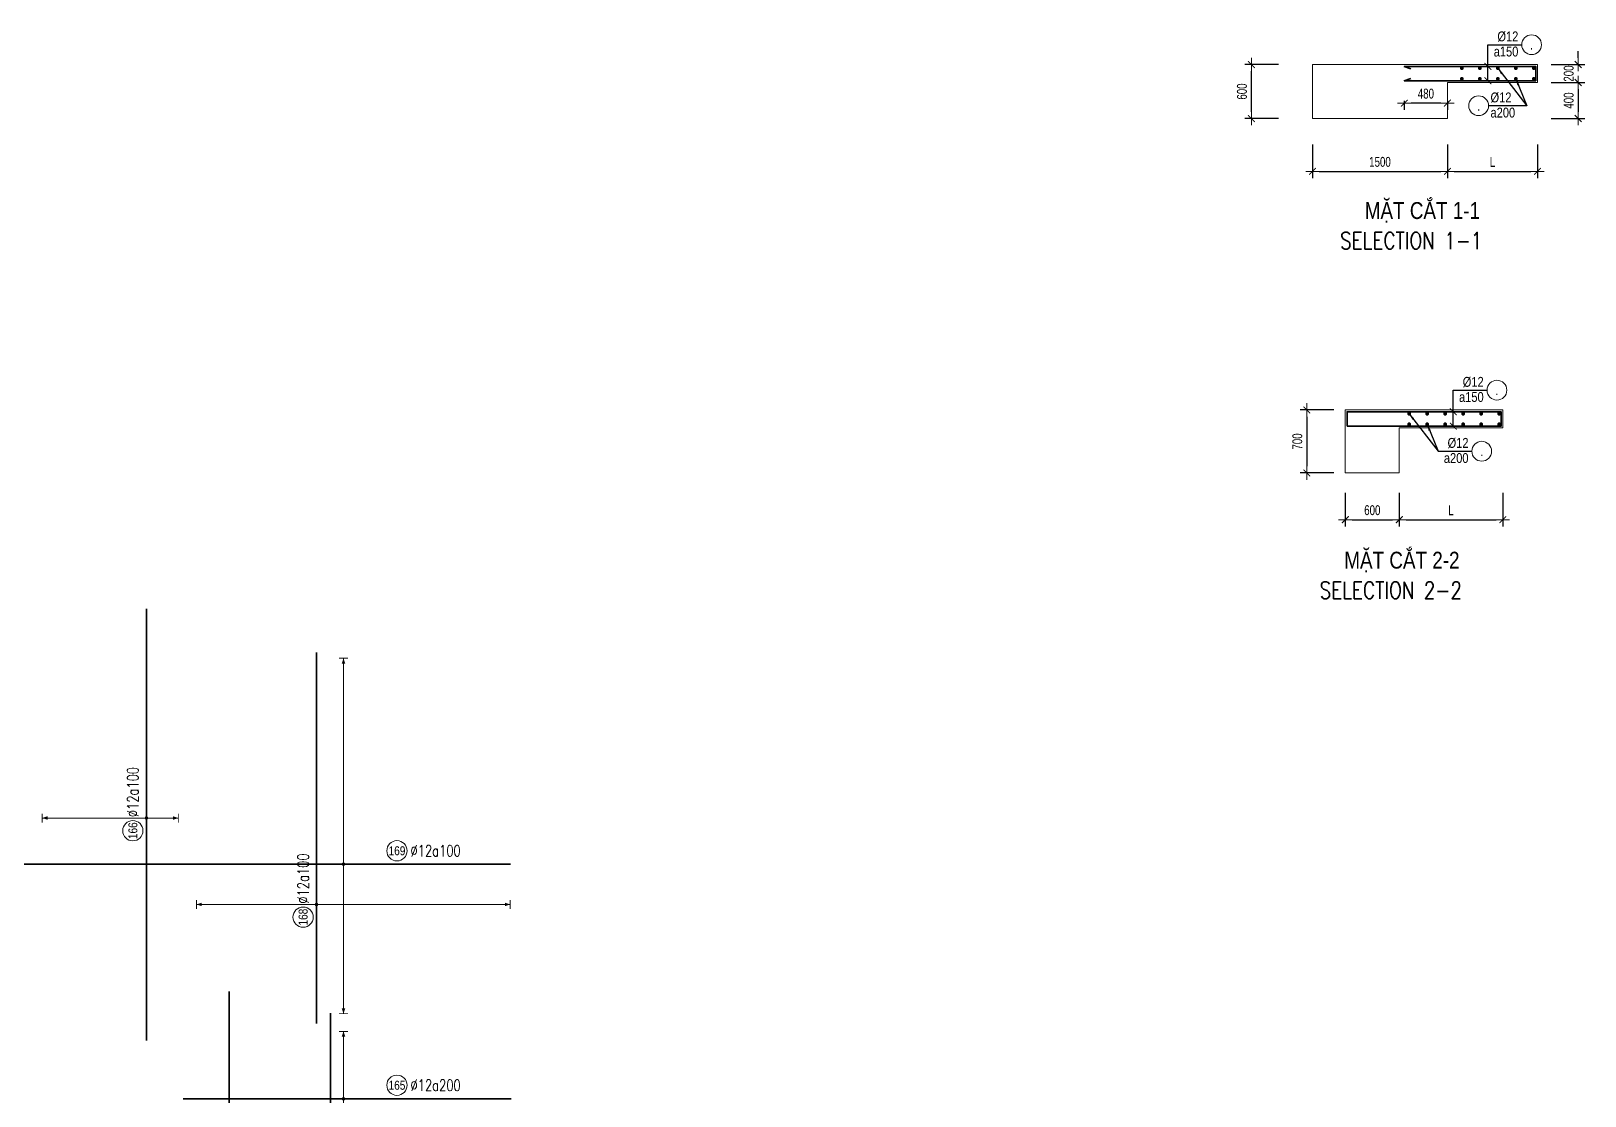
# Model space of a CAD drawing. Header units: millimetres. Extents: x -211477 to 1328726, y -15421 to 98394.
# Drawn here: x 411154 to 480210, y 40458 to 87790 of the extents above; entities that cross this region are included whole.
import ezdxf
from ezdxf.enums import TextEntityAlignment as Align

# ---------------------------------------------------------------- set-up
doc = ezdxf.new("R2010")
doc.units = ezdxf.units.MM
doc.header["$MEASUREMENT"] = 0
for name, color, linetype, lineweight in [('01-TT.Columns', 2, 'Continuous', 9), ('kata_net manh', 8, 'Continuous', 5), ('kata_text', 7, 'Continuous', 30), ('kata_thep chu', 1, 'Continuous', 35), ('NDC_S_DIM', 1, 'Continuous', 9), ('NDC_S_ENG TEXT', 2, 'Continuous', 20), ('NDC_S_REBAR', 4, 'Continuous', 35), ('NDC_S_VN TEXT', 7, 'Continuous', 20)]:
    doc.layers.add(name, color=color, linetype=linetype, lineweight=lineweight)
doc.styles.add('ARIAL', font='arial.ttf', dxfattribs={"width": 0.8})
doc.styles.add('kata_text', font='arial.ttf', dxfattribs={"width": 0.8})
doc.styles.add('NDC_DIM', font='', dxfattribs={"width": 0.75})
doc.styles.add('NDC_EN TXT', font='romans.shx', dxfattribs={"width": 0.8})
doc.styles.add('NDC_ROMANS', font='romans.shx', dxfattribs={"width": 0.8})
doc.styles.add('NDC_VIE TXT', font='arial.ttf', dxfattribs={"width": 0.8})
doc.styles.get('NDC_DIM').set_extended_font_data('Dotum')
doc.dimstyles.new('NDC_dim_200', dxfattribs={"dimscale": 200, "dimtxt": 2.2, "dimasz": 1.5, "dimexe": 1.5, "dimexo": 2.5, "dimgap": 1, "dimtad": 1, "dimdec": 0, "dimzin": 0, "dimdsep": 46, "dimtxsty": 'NDC_DIM', "dimblk": 'DIMMARK', "dimcen": 0.09, "dimdle": 1.2, "dimclrd": 1, "dimclre": 1, "dimclrt": 3, "dimadec": 0, "dimazin": 0, "dimtfac": 1, "dimtdec": 0, "dimtix": 1, "dimtofl": 0, "dimtmove": 0, "dimatfit": 3, "dimfxl": 6, "dimfxlon": 1, "dimtolj": 1, "dimtzin": 0, "dimarcsym": 0})

# ---------------------------------------------------------------- blocks, each defined once
blk = doc.blocks.new('*U166')
h = blk.add_hatch(color=6)
edge = h.paths.add_edge_path()
edge.add_arc((-2.48, 0), 0.3, 0, 360)
at = {"layer": 'NDC_S_DIM', "color": 8}
for q in [(-2.48, 14.97), (-2.48, -6.91)]:
    blk.add_line((-2.48, 0), q, dxfattribs=at)
for points in [[(-3.48, 14.97, 0.2, 0.2, 0), (-1.48, 14.97, 0, 0, 0)], [(-3.48, -6.91, 0.2, 0.2, 0), (-1.48, -6.91, 0, 0, 0)]]:
    blk.add_lwpolyline(points, format="xyseb", dxfattribs=at)
at = {"layer": 'NDC_S_DIM'}
blk.add_circle((9.4, 3), 2.25, dxfattribs=at)
at = {"layer": 'NDC_S_DIM', "color": 6}
blk.add_circle((-2.48, 0), 0.3, dxfattribs=at)
at = {"layer": 'NDC_S_DIM', "color": 8}
for points in [[(-2.88, 13.77), (-2.48, 14.97), (-2.08, 13.77)], [(-2.88, -5.71), (-2.48, -6.91), (-2.08, -5.71)]]:
    blk.add_solid(points, dxfattribs=at)
at = {"layer": 'NDC_S_REBAR'}
for p, q in [((0, 0), (-38.08, 0)), ((-38.08, 0), (-38.08, 0)), ((0, 0), (34.81, 0)), ((34.81, 0), (34.81, 0)), ((34.81, 0), (34.81, 0)), ((-38.08, 0), (-38.08, 0))]:
    blk.add_line(p, q, dxfattribs=at)
at = {"layer": 'NDC_S_VN TEXT', "style": 'ARIAL', "width": 0.8}
blk.add_attdef('KHT', text='', height=2, dxfattribs=at).set_placement((9.4, 3), align=Align.MIDDLE_CENTER)
at = {"layer": 'NDC_S_VN TEXT', "color": 3, "style": 'NDC_ROMANS', "width": 0.75}
blk.add_attdef('DKT', (12.4, 1.75), '', height=2.5, dxfattribs=at)
blk = doc.blocks.new('*U165')
h = blk.add_hatch(color=6)
edge = h.paths.add_edge_path()
edge.add_arc((-2.48, 0), 0.3, 0, 360)
at = {"layer": 'NDC_S_DIM', "color": 8}
for q in [(-2.48, 45.79), (-2.48, -33.21)]:
    blk.add_line((-2.48, 0), q, dxfattribs=at)
for points in [[(-3.48, 45.79, 0.2, 0.2, 0), (-1.48, 45.79, 0, 0, 0)], [(-3.48, -33.21, 0.2, 0.2, 0), (-1.48, -33.21, 0, 0, 0)]]:
    blk.add_lwpolyline(points, format="xyseb", dxfattribs=at)
at = {"layer": 'NDC_S_DIM'}
blk.add_circle((9.4, 3), 2.25, dxfattribs=at)
at = {"layer": 'NDC_S_DIM', "color": 6}
blk.add_circle((-2.48, 0), 0.3, dxfattribs=at)
at = {"layer": 'NDC_S_DIM', "color": 8}
for points in [[(-2.88, 44.59), (-2.48, 45.79), (-2.08, 44.59)], [(-2.88, -32.01), (-2.48, -33.21), (-2.08, -32.01)]]:
    blk.add_solid(points, dxfattribs=at)
at = {"layer": 'NDC_S_REBAR'}
for p, q in [((0, 0), (-111.11, 0)), ((-111.11, 0), (-111.11, 0)), ((0, 0), (34.62, 0)), ((34.62, 0), (34.62, 0)), ((34.62, 0), (34.62, 0)), ((-111.11, 0), (-111.11, 0))]:
    blk.add_line(p, q, dxfattribs=at)
at = {"layer": 'NDC_S_VN TEXT', "style": 'ARIAL', "width": 0.8}
blk.add_attdef('KHT', text='', height=2, dxfattribs=at).set_placement((9.4, 3), align=Align.MIDDLE_CENTER)
at = {"layer": 'NDC_S_VN TEXT', "color": 3, "style": 'NDC_ROMANS', "width": 0.75}
blk.add_attdef('DKT', (12.4, 1.75), '', height=2.5, dxfattribs=at)
blk = doc.blocks.new('*U159')
h = blk.add_hatch(color=6)
edge = h.paths.add_edge_path()
edge.add_arc((0, 0), 0.3, 0, 360)
at = {"layer": 'NDC_S_DIM', "color": 8}
for q in [(0, 23.14), (0, -7.11)]:
    blk.add_line((0, 0), q, dxfattribs=at)
for points in [[(-1, 23.14, 0.2, 0.2, 0), (1, 23.14, 0, 0, 0)], [(-1, -7.11, 0.2, 0.2, 0), (1, -7.11, 0, 0, 0)]]:
    blk.add_lwpolyline(points, format="xyseb", dxfattribs=at)
at = {"layer": 'NDC_S_DIM'}
blk.add_circle((-2.82, 3), 2.25, dxfattribs=at)
at = {"layer": 'NDC_S_DIM', "color": 6}
blk.add_circle((0, 0), 0.3, dxfattribs=at)
at = {"layer": 'NDC_S_DIM', "color": 8}
for points in [[(-0.4, 21.94), (0, 23.14), (0.4, 21.94)], [(-0.4, -5.91), (0, -7.11), (0.4, -5.91)]]:
    blk.add_solid(points, dxfattribs=at)
at = {"layer": 'NDC_S_REBAR'}
for p, q in [((0, 0), (-47.74, 0)), ((-47.74, 0), (-47.74, 0)), ((0, 0), (46.48, 0)), ((46.48, 0), (46.48, 0)), ((46.48, 0), (46.48, 0)), ((-47.74, 0), (-49.48, 0))]:
    blk.add_line(p, q, dxfattribs=at)
at = {"layer": 'NDC_S_VN TEXT', "style": 'ARIAL', "width": 0.8}
blk.add_attdef('KHT', text='', height=2, dxfattribs=at).set_placement((-2.82, 3), align=Align.MIDDLE_CENTER)
at = {"layer": 'NDC_S_VN TEXT', "color": 3, "style": 'NDC_ROMANS', "width": 0.75}
blk.add_attdef('DKT', (0.18, 1.75), '', height=2.5, dxfattribs=at)
blk = doc.blocks.new('*U143')
h = blk.add_hatch(color=6)
edge = h.paths.add_edge_path()
edge.add_arc((0, 0), 0.3, 0, 360)
at = {"layer": 'NDC_S_DIM', "color": 8}
for q in [(0, 7.79), (0, -5.96)]:
    blk.add_line((0, 0), q, dxfattribs=at)
for points in [[(-1, 7.79, 0.2, 0.2, 0), (1, 7.79, 0, 0, 0)], [(-1, -5.96, 0.2, 0.2, 0), (1, -5.96, 0, 0, 0)]]:
    blk.add_lwpolyline(points, format="xyseb", dxfattribs=at)
at = {"layer": 'NDC_S_DIM'}
blk.add_circle((-2.82, 3), 2.25, dxfattribs=at)
at = {"layer": 'NDC_S_DIM', "color": 6}
blk.add_circle((0, 0), 0.3, dxfattribs=at)
at = {"layer": 'NDC_S_DIM', "color": 8}
for points in [[(-0.4, 6.59), (0, 7.79), (0.4, 6.59)], [(-0.4, -4.76), (0, -5.96), (0.4, -4.76)]]:
    blk.add_solid(points, dxfattribs=at)
at = {"layer": 'NDC_S_REBAR'}
for p, q in [((0, 0), (-21.79, 0)), ((-21.79, 0), (-21.79, 0)), ((0, 0), (64.63, 0)), ((64.63, 0), (64.63, 0)), ((64.63, 0), (64.63, 0)), ((-21.79, 0), (-21.79, 0))]:
    blk.add_line(p, q, dxfattribs=at)
at = {"layer": 'NDC_S_VN TEXT', "style": 'ARIAL', "width": 0.8}
blk.add_attdef('KHT', text='', height=2, dxfattribs=at).set_placement((-2.82, 3), align=Align.MIDDLE_CENTER)
at = {"layer": 'NDC_S_VN TEXT', "color": 3, "style": 'NDC_ROMANS', "width": 0.75}
blk.add_attdef('DKT', (0.18, 1.75), '', height=2.5, dxfattribs=at)
blk = doc.blocks.new('*U142')
h = blk.add_hatch(color=6)
edge = h.paths.add_edge_path()
edge.add_arc((0, 0), 0.3, 0, 360)
at = {"layer": 'NDC_S_DIM', "color": 8}
for q in [(0, 12.58), (0, -35.42)]:
    blk.add_line((0, 0), q, dxfattribs=at)
for points in [[(-1, 12.58, 0.2, 0.2, 0), (1, 12.58, 0, 0, 0)], [(-1, -35.42, 0.2, 0.2, 0), (1, -35.42, 0, 0, 0)]]:
    blk.add_lwpolyline(points, format="xyseb", dxfattribs=at)
at = {"layer": 'NDC_S_DIM'}
blk.add_circle((-2.82, 3), 2.25, dxfattribs=at)
at = {"layer": 'NDC_S_DIM', "color": 6}
blk.add_circle((0, 0), 0.3, dxfattribs=at)
at = {"layer": 'NDC_S_DIM', "color": 8}
for points in [[(-0.4, 11.38), (0, 12.58), (0.4, 11.38)], [(-0.4, -34.22), (0, -35.42), (0.4, -34.22)]]:
    blk.add_solid(points, dxfattribs=at)
at = {"layer": 'NDC_S_REBAR'}
for p, q in [((0, 0), (-21.79, 0)), ((-21.79, 0), (-21.79, 0)), ((0, 0), (59.77, 0)), ((59.77, 0), (59.77, 0)), ((59.77, 0), (59.77, 0)), ((-21.79, 0), (-21.79, 0))]:
    blk.add_line(p, q, dxfattribs=at)
at = {"layer": 'NDC_S_VN TEXT', "style": 'ARIAL', "width": 0.8}
blk.add_attdef('KHT', text='', height=2, dxfattribs=at).set_placement((-2.82, 3), align=Align.MIDDLE_CENTER)
at = {"layer": 'NDC_S_VN TEXT', "color": 3, "style": 'NDC_ROMANS', "width": 0.75}
blk.add_attdef('DKT', (0.18, 1.75), '', height=2.5, dxfattribs=at)
blk = doc.blocks.new('*U141')
h = blk.add_hatch(color=6)
edge = h.paths.add_edge_path()
edge.add_arc((0, 0), 0.3, 0, 360)
at = {"layer": 'NDC_S_DIM', "color": 8}
for q in [(0, 26.71), (0, -43.04)]:
    blk.add_line((0, 0), q, dxfattribs=at)
for points in [[(-1, 26.71, 0.2, 0.2, 0), (1, 26.71, 0, 0, 0)], [(-1, -43.04, 0.2, 0.2, 0), (1, -43.04, 0, 0, 0)]]:
    blk.add_lwpolyline(points, format="xyseb", dxfattribs=at)
at = {"layer": 'NDC_S_DIM'}
blk.add_circle((-2.82, 3), 2.25, dxfattribs=at)
at = {"layer": 'NDC_S_DIM', "color": 6}
blk.add_circle((0, 0), 0.3, dxfattribs=at)
at = {"layer": 'NDC_S_DIM', "color": 8}
for points in [[(-0.4, 25.51), (0, 26.71), (0.4, 25.51)], [(-0.4, -41.84), (0, -43.04), (0.4, -41.84)]]:
    blk.add_solid(points, dxfattribs=at)
at = {"layer": 'NDC_S_REBAR'}
for p, q in [((0, 0), (-26.46, 0)), ((-26.46, 0), (-26.46, 0)), ((0, 0), (56.02, 0)), ((56.02, 0), (56.02, 0)), ((56.02, 0), (56.02, 0)), ((-26.46, 0), (-26.46, 0))]:
    blk.add_line(p, q, dxfattribs=at)
at = {"layer": 'NDC_S_VN TEXT', "style": 'ARIAL', "width": 0.8}
blk.add_attdef('KHT', text='', height=2, dxfattribs=at).set_placement((-2.82, 3), align=Align.MIDDLE_CENTER)
at = {"layer": 'NDC_S_VN TEXT', "color": 3, "style": 'NDC_ROMANS', "width": 0.75}
blk.add_attdef('DKT', (0.18, 1.75), '', height=2.5, dxfattribs=at)
blk = doc.blocks.new('DIMMARK')
at = {"layer": 'NDC_S_DIM', "color": 1}
blk.add_line((-1.5, 0), (1, 0), dxfattribs=at)
at = {"layer": 'NDC_S_DIM', "color": 2, "const_width": 0.15}
blk.add_lwpolyline([(-0.5, -0.5), (0.5, 0.5)], dxfattribs=at)
blk = doc.blocks.new('*D554')
at = {"color": 1, "lineweight": -2, "ltscale": 200, "transparency": 16777216}
for p, q in [((468102, 82753), (468102, 81253)), ((474102, 82753), (474102, 81253)), ((468402, 81553), (473802, 81553))]:
    blk.add_line(p, q, dxfattribs=at)
at = {"color": 1, "lineweight": -2, "ltscale": 200, "transparency": 16777216, "xscale": 300, "yscale": 300, "zscale": 300, "rotation": 180}
blk.add_blockref('DIMMARK', (468102, 81553), dxfattribs=at)
at = {"color": 1, "lineweight": -2, "ltscale": 200, "transparency": 16777216, "xscale": 300, "yscale": 300, "zscale": 300}
blk.add_blockref('DIMMARK', (474102, 81553), dxfattribs=at)
at = {"color": 3, "ltscale": 200, "transparency": 16777216, "insert": (471102, 81973), "char_height": 440, "attachment_point": 5, "style": 'NDC_DIM'}
blk.add_mtext('\\A1;1500', dxfattribs=at)
blk = doc.blocks.new('*D558')
at = {"color": 1, "lineweight": -2, "ltscale": 200, "transparency": 16777216}
for p, q in [((466589, 86302), (465089, 86302)), ((465389, 84202), (465389, 86002)), ((466589, 83902), (465089, 83902))]:
    blk.add_line(p, q, dxfattribs=at)
at = {"color": 1, "lineweight": -2, "ltscale": 200, "transparency": 16777216, "xscale": 300, "yscale": 300, "zscale": 300}
for p, rotation in [((465389, 86302), 90), ((465389, 83902), 270)]:
    blk.add_blockref('DIMMARK', p, dxfattribs=dict(at, rotation=rotation))
at = {"color": 3, "ltscale": 200, "transparency": 16777216, "insert": (464969, 85102), "char_height": 440, "attachment_point": 5, "rotation": 90, "style": 'NDC_DIM'}
blk.add_mtext('\\A1;600', dxfattribs=at)
blk = doc.blocks.new('*D559')
at = {"color": 1, "lineweight": -2, "ltscale": 200, "transparency": 16777216}
for p, q in [((474102, 82753), (474102, 81253)), ((478102, 82753), (478102, 81253)), ((474402, 81553), (477802, 81553))]:
    blk.add_line(p, q, dxfattribs=at)
at = {"color": 1, "lineweight": -2, "ltscale": 200, "transparency": 16777216, "xscale": 300, "yscale": 300, "zscale": 300, "rotation": 180}
blk.add_blockref('DIMMARK', (474102, 81553), dxfattribs=at)
at = {"color": 1, "lineweight": -2, "ltscale": 200, "transparency": 16777216, "xscale": 300, "yscale": 300, "zscale": 300}
blk.add_blockref('DIMMARK', (478102, 81553), dxfattribs=at)
at = {"color": 3, "ltscale": 200, "transparency": 16777216, "insert": (476102, 81973), "char_height": 440, "attachment_point": 5, "style": 'NDC_DIM'}
blk.add_mtext('\\A1;L', dxfattribs=at)
blk = doc.blocks.new('*D560')
at = {"color": 1, "lineweight": -2, "ltscale": 200, "transparency": 16777216}
for p, q in [((479910, 86602), (479910, 86902)), ((478710, 86302), (480210, 86302)), ((478710, 85502), (480210, 85502)), ((479910, 85202), (479910, 84902))]:
    blk.add_line(p, q, dxfattribs=at)
at = {"color": 1, "lineweight": -2, "ltscale": 200, "transparency": 16777216, "xscale": 300, "yscale": 300, "zscale": 300}
for p, rotation in [((479910, 86302), 270), ((479910, 85502), 90)]:
    blk.add_blockref('DIMMARK', p, dxfattribs=dict(at, rotation=rotation))
at = {"color": 3, "ltscale": 200, "transparency": 16777216, "insert": (479490, 85902), "char_height": 440, "attachment_point": 5, "rotation": 90, "style": 'NDC_DIM'}
blk.add_mtext('\\A1;200', dxfattribs=at)
blk = doc.blocks.new('*D561')
at = {"color": 1, "lineweight": -2, "ltscale": 200, "transparency": 16777216}
for p, q in [((478710, 85502), (480210, 85502)), ((479910, 85202), (479910, 84202)), ((478710, 83902), (480210, 83902))]:
    blk.add_line(p, q, dxfattribs=at)
at = {"color": 1, "lineweight": -2, "ltscale": 200, "transparency": 16777216, "xscale": 300, "yscale": 300, "zscale": 300}
for p, rotation in [((479910, 85502), 90), ((479910, 83902), 270)]:
    blk.add_blockref('DIMMARK', p, dxfattribs=dict(at, rotation=rotation))
at = {"color": 3, "ltscale": 200, "transparency": 16777216, "insert": (479490, 84702), "char_height": 440, "attachment_point": 5, "rotation": 90, "style": 'NDC_DIM'}
blk.add_mtext('\\A1;400', dxfattribs=at)
blk = doc.blocks.new('*D562')
at = {"color": 1, "lineweight": -2, "ltscale": 200, "transparency": 16777216}
for p, q in [((472182, 84688), (472182, 84287)), ((473802, 84587), (472482, 84587)), ((474102, 84688), (474102, 84287))]:
    blk.add_line(p, q, dxfattribs=at)
at = {"color": 1, "lineweight": -2, "ltscale": 200, "transparency": 16777216, "xscale": 300, "yscale": 300, "zscale": 300, "rotation": 180}
blk.add_blockref('DIMMARK', (472182, 84587), dxfattribs=at)
at = {"color": 1, "lineweight": -2, "ltscale": 200, "transparency": 16777216, "xscale": 300, "yscale": 300, "zscale": 300}
blk.add_blockref('DIMMARK', (474102, 84587), dxfattribs=at)
at = {"color": 3, "ltscale": 200, "transparency": 16777216, "insert": (473142, 85007), "char_height": 440, "attachment_point": 5, "style": 'NDC_DIM'}
blk.add_mtext('\\A1;480', dxfattribs=at)
blk = doc.blocks.new('kata_block_THEP')
at = {"layer": 'kata_thep chu', "color": 0}
for p, q in [((-0.5, 0), (0.5, 0)), ((-0.35, 0.35), (0.35, -0.35)), ((0.35, 0.35), (-0.35, -0.35)), ((0, 0.5), (0, -0.5))]:
    blk.add_line(p, q, dxfattribs=at)
at = {"layer": 'kata_thep chu', "color": 0, "const_width": 0.0833}
blk.add_lwpolyline([(-0.5, 0, 1), (0.5, 0, 1), (-0.5, 0, 1)], format="xyb", dxfattribs=at)
blk = doc.blocks.new('*U549')
blk.add_circle((2.5, 0), 2.5)
at = {"layer": 'kata_text', "color": 3, "style": 'kata_text', "width": 0.8}
for tag, p in [('DK2', (-0.85, 0.85)), ('KC2', (-0.85, -2.97))]:
    blk.add_attdef(tag, text='', height=2.5, dxfattribs=at).set_placement(p, align=Align.RIGHT)
at = {"layer": 'kata_text', "color": 7, "style": 'kata_text', "width": 0.8}
blk.add_attdef('SH3', text='', height=2.5, dxfattribs=at).set_placement((2.5, 0), align=Align.MIDDLE)
blk = doc.blocks.new('*U542')
blk.add_circle((-2.5, 0), 2.5)
at = {"layer": 'kata_text', "color": 7, "style": 'kata_text', "width": 0.8}
blk.add_attdef('SH2', text='', height=2.5, dxfattribs=at).set_placement((-2.5, 0), align=Align.MIDDLE)
at = {"layer": 'kata_text', "color": 3, "style": 'kata_text', "width": 0.8}
for tag, p in [('DK1', (0.5, 0.85)), ('KC1', (0.5, -2.97))]:
    blk.add_attdef(tag, p, '', height=2.5, dxfattribs=at)
blk = doc.blocks.new('*D555')
at = {"color": 1, "lineweight": -2, "ltscale": 200, "transparency": 16777216}
for p, q in [((469561, 67271), (469561, 65771)), ((471961, 67271), (471961, 65771)), ((469861, 66071), (471661, 66071))]:
    blk.add_line(p, q, dxfattribs=at)
at = {"color": 1, "lineweight": -2, "ltscale": 200, "transparency": 16777216, "xscale": 300, "yscale": 300, "zscale": 300, "rotation": 180}
blk.add_blockref('DIMMARK', (469561, 66071), dxfattribs=at)
at = {"color": 1, "lineweight": -2, "ltscale": 200, "transparency": 16777216, "xscale": 300, "yscale": 300, "zscale": 300}
blk.add_blockref('DIMMARK', (471961, 66071), dxfattribs=at)
at = {"color": 3, "ltscale": 200, "transparency": 16777216, "insert": (470761, 66491), "char_height": 440, "attachment_point": 5, "style": 'NDC_DIM'}
blk.add_mtext('\\A1;600', dxfattribs=at)
blk = doc.blocks.new('*D556')
at = {"color": 1, "lineweight": -2, "ltscale": 200, "transparency": 16777216}
for p, q in [((471961, 67271), (471961, 65771)), ((476561, 67271), (476561, 65771)), ((472261, 66071), (476261, 66071))]:
    blk.add_line(p, q, dxfattribs=at)
at = {"color": 1, "lineweight": -2, "ltscale": 200, "transparency": 16777216, "xscale": 300, "yscale": 300, "zscale": 300, "rotation": 180}
blk.add_blockref('DIMMARK', (471961, 66071), dxfattribs=at)
at = {"color": 1, "lineweight": -2, "ltscale": 200, "transparency": 16777216, "xscale": 300, "yscale": 300, "zscale": 300}
blk.add_blockref('DIMMARK', (476561, 66071), dxfattribs=at)
at = {"color": 3, "ltscale": 200, "transparency": 16777216, "insert": (474261, 66491), "char_height": 440, "attachment_point": 5, "style": 'NDC_DIM'}
blk.add_mtext('\\A1;L', dxfattribs=at)
blk = doc.blocks.new('*D557')
at = {"color": 1, "lineweight": -2, "ltscale": 200, "transparency": 16777216}
for p, q in [((469050, 70947), (467550, 70947)), ((467850, 70647), (467850, 68447)), ((469050, 68147), (467550, 68147))]:
    blk.add_line(p, q, dxfattribs=at)
at = {"color": 1, "lineweight": -2, "ltscale": 200, "transparency": 16777216, "xscale": 300, "yscale": 300, "zscale": 300}
for p, rotation in [((467850, 70947), 90), ((467850, 68147), 270)]:
    blk.add_blockref('DIMMARK', p, dxfattribs=dict(at, rotation=rotation))
at = {"color": 3, "ltscale": 200, "transparency": 16777216, "insert": (467430, 69547), "char_height": 440, "attachment_point": 5, "rotation": 90, "style": 'NDC_DIM'}
blk.add_mtext('\\A1;700', dxfattribs=at)

msp = doc.modelspace()

# ---------------------------------------------------------------- linework, layer by layer
at = {"layer": '01-TT.Columns', "ltscale": 200}
for points in [[(474102.2, 85501.9), (478102.2, 85501.9), (478102.2, 86301.9), (474102.2, 86301.9), (468102.2, 86301.9), (468102.2, 83901.9), (474102.2, 83901.9)], [(469561.1, 70147), (469561.1, 68147), (471961.1, 68147), (471961.1, 70147), (476561.1, 70147), (476561.1, 70947), (471961.1, 70947), (469561.1, 70947), (469561.1, 70947), (469561.1, 70147)]]:
    msp.add_lwpolyline(points, close=True, dxfattribs=at)
at = {"layer": 'NDC_S_REBAR'}
msp.add_lwpolyline([(472468.3, 86116), (472182.2, 86221.9), (472182.2, 86221.9), (478022.2, 86221.9), (478022.2, 85581.9), (472182.2, 85581.9), (472468.3, 85687.9)], dxfattribs=at)
msp.add_lwpolyline([(469641.1, 70227), (469641.1, 70867), (476481.1, 70867), (476481.1, 70227), (469641.1, 70227)], close=True, dxfattribs=at)

# ---------------------------------------------------------------- block references
at = {"xscale": 200, "yscale": 200, "zscale": 200, "rotation": 90}
for name, p, values in [('*U159', (416278.1, 52811.2), {'KHT': '166', 'DKT': '%%c12a100'}), ('*U141', (423843, 48969.9), {'KHT': '168', 'DKT': '%%c12a100'}), ('*U143', (419958.3, 32178.2), {'KHT': '159', 'DKT': '%%c12a200'}), ('*U142', (424466.6, 32178.2), {'KHT': '161', 'DKT': '%%c12a200'})]:
    msp.add_blockref(name, p, dxfattribs=at).add_auto_attribs(values)
at = {"xscale": 200, "yscale": 200, "zscale": 200}
for name, p, values in [('*U165', (425535.6, 50754.6), {'KHT': '169', 'DKT': '%%c12a100'}), ('*U166', (425535.6, 40332.7), {'KHT': '165', 'DKT': '%%c12a200'})]:
    msp.add_blockref(name, p, dxfattribs=at).add_auto_attribs(values)
at = {"layer": 'kata_net manh', "xscale": 176, "yscale": 176, "zscale": 176}
for name, p, values in [('*U549', (477400.3, 87183), {'SH3': '.', 'DK2': '%%c12', 'KC2': 'a150'}), ('*U542', (475926.7, 84470), {'SH2': '.', 'DK1': '%%c12', 'KC1': 'a200'}), ('*U549', (475859.3, 71828), {'SH3': '.', 'DK2': '%%c12', 'KC2': 'a150'}), ('*U549', (475185.6, 69115), {'SH3': '.', 'DK2': '%%c12', 'KC2': 'a200'})]:
    msp.add_blockref(name, p, dxfattribs=at).add_auto_attribs(values)
at = {"layer": 'NDC_S_REBAR', "xscale": 144, "yscale": 144, "zscale": 144}
for p in [(474739, 86135.3), (475539, 86135.3), (476339, 86135.3), (477139, 86135.3), (477939, 86135.3), (472397.9, 70780.3), (473197.9, 70780.3), (473997.9, 70780.3), (474797.9, 70780.3), (475597.9, 70780.3), (476397.9, 70780.3)]:
    msp.add_blockref('kata_block_THEP', p, dxfattribs=at)
at = {"layer": 'NDC_S_REBAR', "xscale": -144, "yscale": 144, "zscale": 144, "rotation": 180}
for p in [(474739, 85668.6), (475539, 85668.6), (476339, 85668.6), (477139, 85668.6), (477939, 85668.6), (472397.9, 70313.6), (473197.9, 70313.6), (473997.9, 70313.6), (474797.9, 70313.6), (475597.9, 70313.6), (476397.9, 70313.6)]:
    msp.add_blockref('kata_block_THEP', p, dxfattribs=at)

# ---------------------------------------------------------------- texts
at = {"layer": 'NDC_S_ENG TEXT', "style": 'NDC_EN TXT', "width": 0.8}
for s, p in [('SELECTION 1-1', (469329.2, 78099.9)), ('SELECTION 2-2', (468419.2, 62559.6))]:
    msp.add_text(s, height=750, dxfattribs=at).set_placement(p)
at = {"layer": 'NDC_S_VN TEXT', "style": 'NDC_VIE TXT', "width": 0.8}
for s, p in [('MẶT CẮT 1-1', (470425.6, 79437.5)), ('MẶT CẮT 2-2', (469515.7, 63897.2))]:
    msp.add_text(s, height=750, dxfattribs=at).set_placement(p)

# ---------------------------------------------------------------- dimensions: what is measured, and where the dimension line sits
at = {"ltscale": 200}
for base, p1, p2, override, picture, middle in [((465389.3, 86301.9), (469197.6, 83901.9), (469197.6, 86301.9), {"dimlfac": 0.25}, '*D558', (464969.3, 85101.9)), ((479910.1, 85501.9), (477540.8, 86301.9), (477540.8, 85501.9), {"dimlfac": 0.25}, '*D560', (479490.1, 85901.9)), ((479910.1, 83901.9), (470803.7, 85501.9), (473661.8, 83901.9), {"dimlfac": 0.25, "dimtmove": 1}, '*D561', (479490.1, 84701.9)), ((467850.5, 68147), (469561.1, 70947), (469561.1, 68147), {"dimlfac": 0.25, "dimtmove": 1}, '*D557', (467430.5, 69547))]:
    dim = msp.add_linear_dim(base=base, p1=p1, p2=p2, angle=90, dimstyle='NDC_dim_200', override=override, dxfattribs=at)
    dim.commit()
    dim.dimension.update_dxf_attribs({"geometry": picture, "text_midpoint": middle})
for base, p1, p2, override, picture, middle in [((472182.2, 84586.9), (474102.2, 85188.1), (472182.2, 85188.1), {"dimlfac": 0.25}, '*D562', (473142.2, 85006.9)), ((474102.2, 81553), (468102.2, 83455.2), (474102.2, 83455.2), {"dimlfac": 0.25}, '*D554', (471102.2, 81973)), ((471961.1, 66070.9), (469561.1, 70002.3), (471961.1, 68147), {"dimlfac": 0.25, "dimtmove": 1}, '*D555', (470761.1, 66490.9))]:
    dim = msp.add_linear_dim(base=base, p1=p1, p2=p2, dimstyle='NDC_dim_200', override=override, dxfattribs=at)
    dim.commit()
    dim.dimension.update_dxf_attribs({"geometry": picture, "text_midpoint": middle})
for base, p1, p2, override, picture, middle in [((478102.2, 81553), (474102.2, 83455.2), (478102.2, 85501.9), {"dimlfac": 0.25}, '*D559', (476102.2, 81973)), ((476561.1, 66070.9), (471961.1, 68147), (476561.1, 70147), {"dimlfac": 0.25, "dimtmove": 1}, '*D556', (474261.1, 66490.9))]:
    dim = msp.add_linear_dim(base=base, p1=p1, p2=p2, text='L', dimstyle='NDC_dim_200', override=override, dxfattribs=at)
    dim.commit()
    dim.dimension.update_dxf_attribs({"geometry": picture, "text_midpoint": middle})

# ---------------------------------------------------------------- leaders
for points, override in [([(475899.3, 85581.9), (475899.3, 87183), (477400.3, 87183)], {"dimlfac": 0.25, "dimldrblk": 'ARCHTICK'}), ([(475899.3, 86221.9), (475899.3, 87183), (477400.3, 87183)], {"dimlfac": 0.25, "dimldrblk": 'ARCHTICK'}), ([(476339, 86135.3), (477625.7, 84470), (475926.7, 84470)], {"dimlfac": 0.25}), ([(477139, 85668.6), (477625.7, 84470), (475926.7, 84470)], {"dimlfac": 0.25}), ([(474358.3, 70227), (474358.3, 71828), (475859.3, 71828)], {"dimlfac": 0.25, "dimldrblk": 'ARCHTICK'}), ([(474358.3, 70867), (474358.3, 71828), (475859.3, 71828)], {"dimlfac": 0.25, "dimldrblk": 'ARCHTICK'}), ([(472397.9, 70780.3), (473684.7, 69115), (475185.6, 69115)], {"dimlfac": 0.25}), ([(473197.9, 70313.6), (473684.7, 69115), (475185.6, 69115)], {"dimlfac": 0.25})]:
    msp.add_leader(points, dimstyle='NDC_dim_200', override=override, dxfattribs=at)

doc.saveas('drawing.dxf')
